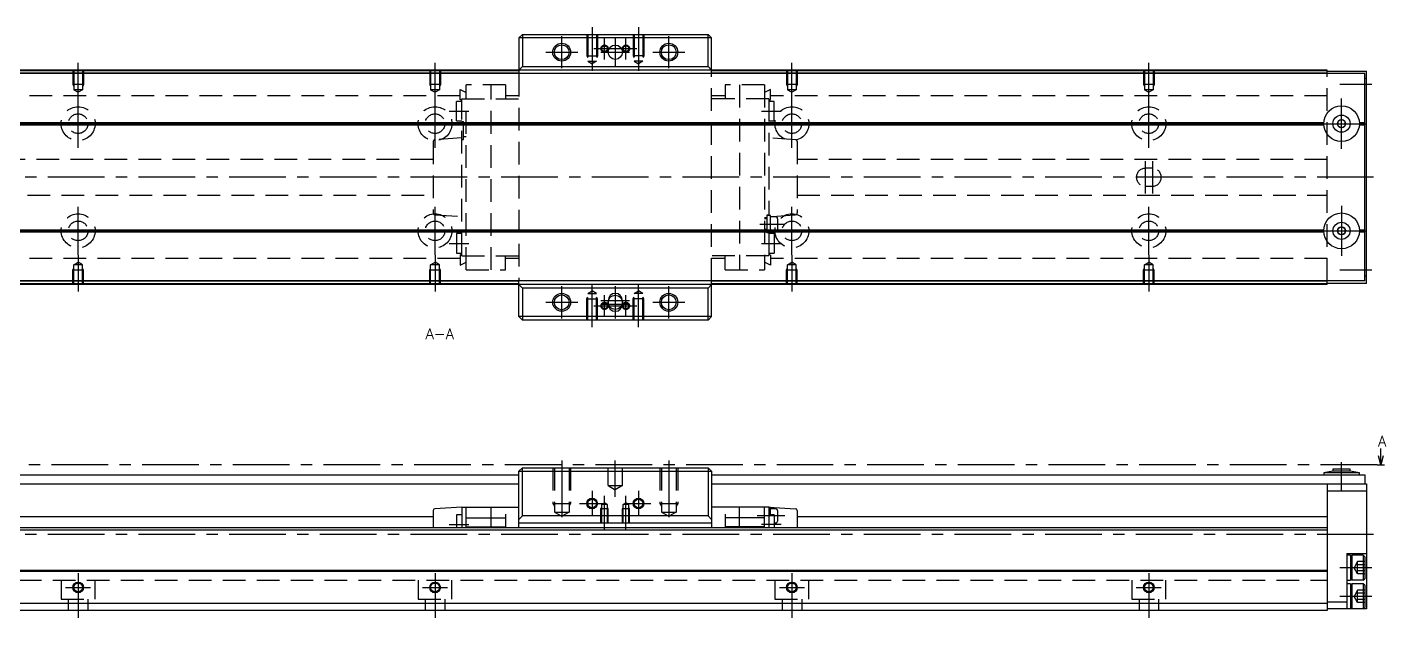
# Model space of a CAD drawing. Extents: x -2 to 751, y -8 to 279.
# Drawn here: x 370.5 to 751.2, y 8 to 173.3 of the extents above; entities that cross this region are included whole.
import ezdxf

# ---------------------------------------------------------------- set-up
doc = ezdxf.new("R2010")
doc.units = 0
doc.header["$LTSCALE"] = 0.5
doc.linetypes.add('CENTER', pattern=[50.8, 31.75, -6.35, 6.35, -6.35])
doc.linetypes.add('DASHED', pattern=[19.05, 12.7, -6.35])
for name, color, linetype in [('MSM_CENTER', 1, 'CENTER'), ('MSM_CONTINUOUS', 7, 'CONTINUOUS'), ('MSM_DASHED', 4, 'DASHED'), ('MSM_NARROW', 5, 'CONTINUOUS'), ('MSM_PART_NUMBER', 7, 'CONTINUOUS')]:
    doc.layers.add(name, color=color, linetype=linetype)
doc.styles.get("Standard").update_dxf_attribs({"font": 'txt.shx', "height": 3, "bigfont": 'bigfont.shx'})

msp = doc.modelspace()

# ---------------------------------------------------------------- linework, layer by layer
at = {"layer": 'MSM_CENTER'}
for p, q in [((528.76, 173.3), (528.76, 161.09)), ((541.76, 173.3), (541.76, 161.09)), ((520.26, 161.8), (520.26, 170.8)), ((532.26, 164.3), (532.26, 170.3)), ((535.26, 170.3), (535.26, 162.3)), ((538.26, 164.3), (538.26, 170.3)), ((550.26, 161.8), (550.26, 170.8)), ((515.76, 166.3), (524.76, 166.3)), ((529.26, 167.3), (541.26, 167.3)), ((531.26, 166.3), (539.26, 166.3)), ((545.76, 166.3), (554.76, 166.3)), ((384.76, 153.09), (384.76, 163.3)), ((484.76, 153.09), (484.76, 163.3)), ((584.76, 153.09), (584.76, 163.3)), ((684.76, 153.09), (684.76, 163.3)), ((747.26, 157.3), (738.26, 157.3)), ((384.76, 139.55), (384.76, 153.05)), ((484.76, 139.55), (484.76, 153.05)), ((584.76, 139.55), (584.76, 153.05)), ((684.76, 139.55), (684.76, 153.05)), ((738.76, 139.3), (738.76, 153.3)), ((488.76, 149.8), (494.26, 149.8)), ((576.26, 149.8), (581.76, 149.8)), ((378.01, 146.3), (391.51, 146.3)), ((478.01, 146.3), (491.51, 146.3)), ((578.01, 146.3), (591.51, 146.3)), ((678.01, 146.3), (691.51, 146.3)), ((731.76, 146.3), (745.76, 146.3)), ((683.76, 135.8), (683.76, 126.8)), ((685.76, 135.8), (685.76, 126.8)), ((747.76, 131.3), (196.26, 131.3)), ((384.76, 109.55), (384.76, 123.05)), ((484.76, 109.55), (484.76, 123.05)), ((584.76, 109.55), (584.76, 123.05)), ((684.76, 109.55), (684.76, 123.05)), ((738.76, 123.3), (738.76, 109.3)), ((575.76, 118.2), (582.76, 118.2)), ((378.01, 116.3), (391.51, 116.3)), ((478.01, 116.3), (491.51, 116.3)), ((578.01, 116.3), (591.51, 116.3)), ((678.01, 116.3), (691.51, 116.3)), ((731.76, 116.3), (745.76, 116.3)), ((488.76, 112.8), (494.26, 112.8)), ((576.26, 112.8), (581.76, 112.8)), ((384.76, 109.51), (384.76, 99.3)), ((484.76, 109.51), (484.76, 99.3)), ((584.76, 109.51), (584.76, 99.3)), ((684.76, 109.51), (684.76, 99.3)), ((747.26, 105.3), (738.26, 105.3)), ((520.26, 91.8), (520.26, 100.8)), ((528.76, 89.3), (528.76, 101.51)), ((535.26, 100.8), (535.26, 91.8)), ((541.76, 89.3), (541.76, 101.51)), ((550.26, 91.8), (550.26, 100.8)), ((515.76, 96.3), (524.76, 96.3)), ((529.26, 95.3), (541.26, 95.3)), ((531.26, 96.8), (539.26, 96.8)), ((531.26, 95.8), (539.26, 95.8)), ((532.26, 92.3), (532.26, 98.3)), ((538.26, 92.3), (538.26, 98.3)), ((545.76, 96.3), (554.76, 96.3)), ((748.76, 50.8), (189.76, 50.8)), ((520.26, 52), (520.26, 34.41)), ((535.26, 41.85), (535.26, 52)), ((550.26, 52), (550.26, 34.41)), ((738.76, 43.5), (738.76, 51.6)), ((528.76, 43.5), (528.76, 36.5)), ((532.26, 32.5), (532.26, 42.15)), ((538.26, 32.5), (538.26, 42.15)), ((541.76, 43.5), (541.76, 36.5)), ((525.26, 40), (532.26, 40)), ((538.26, 40), (545.26, 40)), ((582.76, 36.5), (575.06, 36.5)), ((747.76, 31.3), (196.26, 31.3)), ((488.76, 34.1), (494.26, 34.1)), ((581.76, 34.1), (576.26, 34.1)), ((384.76, 20.5), (384.76, 8)), ((484.76, 20.5), (484.76, 8)), ((584.76, 20.5), (584.76, 8)), ((684.76, 20.5), (684.76, 8)), ((747.26, 22), (738.26, 22)), ((381.26, 16.5), (388.26, 16.5)), ((481.26, 16.5), (488.26, 16.5)), ((581.26, 16.5), (588.26, 16.5)), ((681.26, 16.5), (688.26, 16.5)), ((747.26, 14), (738.26, 14))]:
    msp.add_line(p, q, dxfattribs=at)
at = {"layer": 'MSM_CONTINUOUS'}
for p, q in [((509.26, 171.3), (508.26, 170.3)), ((562.26, 170.3), (508.26, 170.3)), ((508.26, 170.3), (508.26, 160.3)), ((509.26, 171.3), (561.26, 171.3)), ((509.26, 171.3), (509.26, 162.3)), ((562.26, 170.3), (561.26, 171.3)), ((561.26, 162.3), (561.26, 171.3)), ((562.26, 160.3), (562.26, 170.3)), ((745.26, 160.3), (223.26, 160.3)), ((734.76, 161.3), (234.76, 161.3)), ((508.26, 161.1), (234.76, 161.1)), ((508.26, 160.4), (234.76, 160.4)), ((509.26, 162.3), (508.26, 161.3)), ((509.26, 162.3), (561.26, 162.3)), ((562.26, 161.3), (561.26, 162.3)), ((734.76, 161.1), (562.26, 161.1)), ((734.76, 160.4), (562.26, 160.4)), ((734.76, 160.3), (734.76, 161.3)), ((734.76, 161), (745.76, 161)), ((745.26, 102.3), (745.26, 160.3)), ((745.76, 101.6), (745.76, 161)), ((745.26, 159), (745.76, 159)), ((234.75, 146.6), (733.77, 146.6)), ((234.75, 146), (733.77, 146)), ((234.76, 146.3), (733.76, 146.3)), ((738.76, 147.45), (737.76, 146.88)), ((737.76, 146.88), (737.76, 145.72)), ((737.76, 145.72), (738.76, 145.15)), ((739.76, 146.88), (738.76, 147.45)), ((738.76, 145.15), (739.76, 145.72)), ((739.76, 145.72), (739.76, 146.88)), ((743.75, 146.6), (745.26, 146.6)), ((743.75, 146), (745.26, 146)), ((743.76, 146.3), (745.26, 146.3)), ((234.75, 116.6), (733.77, 116.6)), ((234.75, 116), (733.77, 116)), ((234.76, 116.3), (733.76, 116.3)), ((738.76, 117.45), (737.76, 116.88)), ((737.76, 116.88), (737.76, 115.72)), ((737.76, 115.72), (738.76, 115.15)), ((739.76, 116.88), (738.76, 117.45)), ((738.76, 115.15), (739.76, 115.72)), ((739.76, 115.72), (739.76, 116.88)), ((743.75, 116.6), (745.26, 116.6)), ((743.75, 116), (745.26, 116)), ((743.76, 116.3), (745.26, 116.3)), ((745.76, 103.6), (745.26, 103.6)), ((745.26, 102.3), (223.26, 102.3)), ((508.26, 102.2), (234.76, 102.2)), ((508.26, 101.5), (234.76, 101.5)), ((734.76, 101.3), (234.76, 101.3)), ((508.26, 92.3), (508.26, 102.3)), ((508.26, 101.3), (509.26, 100.3)), ((561.26, 100.3), (509.26, 100.3)), ((509.26, 100.3), (509.26, 91.3)), ((561.26, 100.3), (562.26, 101.3)), ((561.26, 91.3), (561.26, 100.3)), ((562.26, 92.3), (562.26, 102.3)), ((734.76, 102.2), (562.26, 102.2)), ((734.76, 101.5), (562.26, 101.5)), ((734.76, 101.3), (734.76, 102.3)), ((745.76, 101.6), (734.76, 101.6)), ((533.26, 96.8), (533.26, 95.8)), ((537.26, 95.8), (537.26, 96.8)), ((508.26, 92.3), (509.26, 91.3)), ((562.26, 92.3), (508.26, 92.3)), ((561.26, 91.3), (562.26, 92.3)), ((561.26, 91.3), (509.26, 91.3)), ((749.76, 50.8), (749.09, 53.3)), ((749.76, 50.8), (749.76, 55.37)), ((750.43, 53.3), (749.76, 50.8)), ((509.26, 50), (508.26, 49)), ((509.26, 50), (561.26, 50)), ((509.26, 36.5), (509.26, 50)), ((561.26, 50), (562.26, 49)), ((561.26, 50), (561.26, 36.5)), ((741.16, 49.6), (736.36, 49.6)), ((736.36, 49.6), (736.36, 49)), ((741.16, 49), (741.16, 49.6)), ((748.76, 50.8), (750.76, 50.8)), ((223.26, 48), (508.26, 48)), ((508.26, 33.2), (508.26, 49)), ((508.26, 49), (562.26, 49)), ((562.26, 49), (562.26, 33.2)), ((562.26, 48), (745.26, 48)), ((736.36, 49), (733.76, 48.6)), ((743.76, 48.6), (733.76, 48.6)), ((733.76, 48.6), (733.76, 48)), ((741.16, 49), (736.36, 49)), ((743.76, 48.6), (741.16, 49)), ((743.76, 48), (743.76, 48.6)), ((745.26, 48), (745.26, 45.5)), ((222.76, 45.5), (508.26, 45.5)), ((562.26, 45.5), (745.76, 45.5)), ((734.76, 45.5), (734.76, 10)), ((734.76, 43.5), (745.76, 43.5)), ((745.76, 45.5), (745.76, 10.5)), ((492.26, 39), (484.73, 38.53)), ((492.26, 39), (508.26, 39)), ((492.26, 39), (492.26, 33.2)), ((493.46, 33.2), (493.46, 39)), ((500.46, 33.2), (500.46, 39)), ((578.26, 39), (562.26, 39)), ((570.06, 33.2), (570.06, 39)), ((577.06, 33.2), (577.06, 39)), ((578.26, 39), (585.79, 38.53)), ((578.26, 39), (578.26, 33.2)), ((578.76, 38.9), (578.26, 38.9)), ((578.76, 36.85), (578.76, 38.9)), ((580.26, 38.5), (578.76, 38.5)), ((484.26, 36.3), (241.56, 36.3)), ((484.26, 38.03), (484.26, 33.2)), ((492.26, 36.85), (490.76, 36.85)), ((490.76, 36.85), (490.76, 33.2)), ((493.46, 36), (504.46, 36)), ((504.46, 37), (504.46, 33.2)), ((508.26, 35.5), (509.26, 36.5)), ((562.26, 34.5), (508.26, 34.5)), ((561.26, 36.5), (509.26, 36.5)), ((561.26, 36.5), (562.26, 35.5)), ((566.06, 37), (566.06, 33.2)), ((577.06, 36), (566.06, 36)), ((579.76, 36.85), (578.26, 36.85)), ((579.76, 36.85), (579.76, 33.2)), ((580.26, 34.5), (579.76, 34.5)), ((580.76, 38), (580.76, 35)), ((586.26, 38.03), (586.26, 33.2)), ((734.76, 36.3), (586.26, 36.3)), ((734.76, 33.2), (234.76, 33.2)), ((734.76, 32.5), (234.76, 32.5)), ((493.46, 33.5), (504.46, 33.5)), ((577.06, 33.5), (566.06, 33.5)), ((740.26, 26), (740.26, 10.5)), ((740.26, 26), (745.76, 26)), ((741.26, 25.5), (740.26, 25.5)), ((741.26, 25.1), (741.66, 25.5)), ((741.26, 25.5), (741.26, 18.5)), ((741.66, 25.5), (741.66, 18.5)), ((744.86, 25.5), (741.66, 25.5)), ((745.26, 25.1), (744.86, 25.5)), ((744.86, 25.5), (744.86, 18.5)), ((745.26, 25.1), (745.26, 18.9)), ((734.76, 21.2), (234.76, 21.2)), ((734.76, 21), (234.76, 21)), ((740.26, 18.5), (741.26, 18.5)), ((741.26, 17.5), (740.26, 17.5)), ((741.66, 18.5), (741.26, 18.9)), ((741.26, 17.5), (741.26, 10.5)), ((741.26, 17.1), (741.66, 17.5)), ((744.86, 18.5), (741.66, 18.5)), ((741.66, 17.5), (741.66, 10.5)), ((744.86, 17.5), (741.66, 17.5)), ((744.86, 18.5), (745.26, 18.9)), ((744.86, 17.5), (744.86, 10.5)), ((745.26, 17.1), (744.86, 17.5)), ((745.26, 17.1), (745.26, 10.9)), ((734.76, 12), (234.76, 12)), ((734.76, 12.5), (740.26, 12.5)), ((734.76, 10), (234.76, 10)), ((745.76, 10.5), (734.76, 10.5)), ((741.66, 10.5), (741.26, 10.9)), ((744.86, 10.5), (745.26, 10.9))]:
    msp.add_line(p, q, dxfattribs=at)
for centre, radius in [((520.26, 166.3), 2.07), ((535.26, 166.3), 2), ((550.26, 166.3), 2.07), ((738.76, 146.3), 5), ((738.76, 146.3), 2.4), ((738.76, 146.3), 1.15), ((738.76, 116.3), 5), ((738.76, 116.3), 2.4), ((738.76, 116.3), 1.15), ((520.26, 96.3), 2.07), ((535.26, 96.3), 2), ((550.26, 96.3), 2.07), ((528.76, 40), 1.23), ((541.76, 40), 1.23), ((384.76, 16.5), 1.23), ((484.76, 16.5), 1.23), ((584.76, 16.5), 1.23), ((684.76, 16.5), 1.23)]:
    msp.add_circle(centre, radius, dxfattribs=at)
for centre, radius, start, end in [((535.26, 96.8), 2, 0, 180), ((535.26, 95.8), 2, 180, 0), ((484.76, 38.03), 0.5, 93.5763, 180), ((580.26, 38), 0.5, 0, 90), ((585.76, 38.03), 0.5, 0, 86.4237), ((580.26, 35), 0.5, 270, 0)]:
    msp.add_arc(centre, radius, start, end, dxfattribs=at)
at = {"layer": 'MSM_DASHED'}
for p, q in [((527.26, 171.3), (527.26, 165.3)), ((527.53, 171.3), (527.53, 163.8)), ((529.99, 171.3), (529.99, 163.8)), ((530.26, 171.3), (530.26, 165.3)), ((540.26, 171.3), (540.26, 165.3)), ((540.53, 171.3), (540.53, 163.8)), ((542.99, 171.3), (542.99, 163.8)), ((543.26, 171.3), (543.26, 165.3)), ((527.26, 165.3), (530.26, 165.3)), ((527.26, 165.3), (527.53, 164.83)), ((527.53, 163.8), (528.76, 163.09)), ((527.53, 163.8), (529.99, 163.8)), ((529.99, 163.8), (528.76, 163.09)), ((530.26, 165.3), (529.99, 164.83)), ((543.26, 165.3), (540.26, 165.3)), ((540.26, 165.3), (540.53, 164.83)), ((540.53, 163.8), (541.76, 163.09)), ((542.99, 163.8), (540.53, 163.8)), ((542.99, 163.8), (541.76, 163.09)), ((543.26, 165.3), (542.99, 164.83)), ((383.26, 161.3), (383.26, 157.3)), ((383.53, 161.3), (383.53, 155.8)), ((385.99, 161.3), (385.99, 155.8)), ((386.26, 161.3), (386.26, 157.3)), ((483.26, 161.3), (483.26, 157.3)), ((483.53, 161.3), (483.53, 155.8)), ((485.99, 161.3), (485.99, 155.8)), ((486.26, 161.3), (486.26, 157.3)), ((508.26, 160.3), (508.26, 102.3)), ((562.26, 102.3), (562.26, 160.3)), ((583.26, 161.3), (583.26, 157.3)), ((583.53, 161.3), (583.53, 155.8)), ((585.99, 161.3), (585.99, 155.8)), ((586.26, 161.3), (586.26, 157.3)), ((683.26, 161.3), (683.26, 157.3)), ((683.53, 161.3), (683.53, 155.8)), ((685.99, 161.3), (685.99, 155.8)), ((686.26, 161.3), (686.26, 157.3)), ((734.76, 102.3), (734.76, 160.3)), ((386.26, 157.3), (383.26, 157.3)), ((383.26, 157.3), (383.53, 156.83)), ((386.26, 157.3), (385.99, 156.83)), ((486.26, 157.3), (483.26, 157.3)), ((483.26, 157.3), (483.53, 156.83)), ((486.26, 157.3), (485.99, 156.83)), ((493.46, 105.4), (493.46, 157.2)), ((504.46, 157.2), (493.46, 157.2)), ((500.46, 105.4), (500.46, 157.2)), ((504.46, 157.2), (504.46, 153.25)), ((577.06, 157.2), (566.06, 157.2)), ((566.06, 157.2), (566.06, 153.25)), ((570.06, 157.2), (570.06, 105.4)), ((577.06, 157.2), (577.06, 105.4)), ((583.26, 157.3), (583.53, 156.83)), ((586.26, 157.3), (583.26, 157.3)), ((586.26, 157.3), (585.99, 156.83)), ((683.26, 157.3), (683.53, 156.83)), ((686.26, 157.3), (683.26, 157.3)), ((686.26, 157.3), (685.99, 156.83)), ((491.76, 154.05), (234.76, 154.05)), ((383.53, 155.8), (384.76, 155.09)), ((385.99, 155.8), (383.53, 155.8)), ((385.99, 155.8), (384.76, 155.09)), ((483.53, 155.8), (484.76, 155.09)), ((485.99, 155.8), (483.53, 155.8)), ((485.99, 155.8), (484.76, 155.09)), ((490.76, 147.05), (490.76, 152.55)), ((492.26, 152.55), (490.76, 152.55)), ((491.76, 155.89), (493.46, 155.04)), ((491.76, 153.1), (491.76, 155.89)), ((492.26, 152.8), (491.76, 153.1)), ((492.26, 153.25), (508.26, 153.25)), ((492.26, 109.35), (492.26, 153.25)), ((508.26, 154.05), (504.46, 154.05)), ((566.06, 154.05), (562.26, 154.05)), ((578.26, 153.25), (562.26, 153.25)), ((578.76, 155.89), (577.06, 155.04)), ((578.26, 153.25), (578.26, 120.6)), ((578.26, 152.8), (578.76, 153.1)), ((579.76, 152.55), (578.26, 152.55)), ((578.76, 153.1), (578.76, 155.89)), ((734.76, 154.05), (578.76, 154.05)), ((579.76, 147.05), (579.76, 152.55)), ((585.99, 155.8), (583.53, 155.8)), ((583.53, 155.8), (584.76, 155.09)), ((585.99, 155.8), (584.76, 155.09)), ((685.99, 155.8), (683.53, 155.8)), ((683.53, 155.8), (684.76, 155.09)), ((685.99, 155.8), (684.76, 155.09)), ((490.76, 147.05), (492.26, 147.05)), ((492.26, 146.9), (492.76, 146.9)), ((492.76, 141.9), (492.76, 146.9)), ((492.76, 146.1), (493.46, 146.1)), ((578.26, 147.05), (579.76, 147.05)), ((484.26, 141.29), (484.26, 121.31)), ((492.26, 142.3), (484.73, 141.79)), ((492.26, 141.9), (492.76, 141.9)), ((492.76, 142.7), (493.46, 142.7)), ((585.79, 141.79), (578.26, 142.3)), ((586.26, 141.29), (586.26, 121.31)), ((484.26, 136.3), (246.76, 136.3)), ((734.76, 136.3), (586.26, 136.3)), ((685.76, 133.8), (683.76, 133.8)), ((246.76, 126.3), (484.26, 126.3)), ((586.26, 126.3), (734.76, 126.3)), ((683.76, 128.8), (685.76, 128.8)), ((484.73, 120.81), (492.26, 120.3)), ((577.76, 119.9), (577.06, 119.9)), ((577.76, 119.7), (577.06, 119.7)), ((577.76, 120.7), (577.76, 115.7)), ((578.26, 120.7), (577.76, 120.7)), ((578.76, 120.6), (577.76, 120.6)), ((578.76, 115.8), (578.76, 120.6)), ((578.76, 120.31), (579.26, 120.31)), ((580.26, 120.2), (578.76, 120.2)), ((579.26, 120.31), (585.8, 120.81)), ((580.76, 119.7), (580.76, 116.7)), ((490.76, 115.55), (490.76, 110.05)), ((492.26, 115.55), (490.76, 115.55)), ((577.76, 116.7), (577.06, 116.7)), ((577.76, 116.5), (577.06, 116.5)), ((577.76, 115.8), (578.76, 115.8)), ((578.26, 115.7), (577.76, 115.7)), ((578.26, 115.8), (578.26, 109.35)), ((579.76, 115.55), (578.26, 115.55)), ((580.26, 116.2), (578.76, 116.2)), ((579.76, 115.55), (579.76, 110.05)), ((491.76, 108.55), (234.76, 108.55)), ((383.53, 106.8), (384.76, 107.51)), ((383.53, 101.3), (383.53, 106.8)), ((385.99, 106.8), (383.53, 106.8)), ((385.99, 106.8), (384.76, 107.51)), ((385.99, 101.3), (385.99, 106.8)), ((483.53, 106.8), (484.76, 107.51)), ((483.53, 101.3), (483.53, 106.8)), ((485.99, 106.8), (483.53, 106.8)), ((485.99, 106.8), (484.76, 107.51)), ((485.99, 101.3), (485.99, 106.8)), ((490.76, 110.05), (492.26, 110.05)), ((492.26, 109.8), (491.76, 109.5)), ((491.76, 109.5), (491.76, 106.71)), ((491.76, 106.71), (493.46, 107.56)), ((492.26, 109.35), (508.26, 109.35)), ((504.46, 105.4), (504.46, 109.35)), ((508.26, 108.55), (504.46, 108.55)), ((578.26, 109.35), (562.26, 109.35)), ((566.06, 108.55), (562.26, 108.55)), ((566.06, 105.4), (566.06, 109.35)), ((578.76, 106.71), (577.06, 107.56)), ((578.26, 110.05), (579.76, 110.05)), ((578.26, 109.8), (578.76, 109.5)), ((578.76, 109.5), (578.76, 106.71)), ((734.76, 108.55), (578.76, 108.55)), ((583.53, 106.8), (584.76, 107.51)), ((583.53, 101.3), (583.53, 106.8)), ((585.99, 106.8), (583.53, 106.8)), ((585.99, 106.8), (584.76, 107.51)), ((585.99, 101.3), (585.99, 106.8)), ((683.53, 106.8), (684.76, 107.51)), ((683.53, 101.3), (683.53, 106.8)), ((685.99, 106.8), (683.53, 106.8)), ((685.99, 106.8), (684.76, 107.51)), ((685.99, 101.3), (685.99, 106.8)), ((383.26, 105.3), (383.53, 105.77)), ((383.26, 101.3), (383.26, 105.3)), ((386.26, 105.3), (383.26, 105.3)), ((386.26, 105.3), (385.99, 105.77)), ((386.26, 101.3), (386.26, 105.3)), ((483.26, 105.3), (483.53, 105.77)), ((483.26, 101.3), (483.26, 105.3)), ((486.26, 105.3), (483.26, 105.3)), ((486.26, 105.3), (485.99, 105.77)), ((486.26, 101.3), (486.26, 105.3)), ((493.46, 105.4), (504.46, 105.4)), ((566.06, 105.4), (577.06, 105.4)), ((583.26, 105.3), (583.53, 105.77)), ((583.26, 101.3), (583.26, 105.3)), ((586.26, 105.3), (583.26, 105.3)), ((586.26, 105.3), (585.99, 105.77)), ((586.26, 101.3), (586.26, 105.3)), ((683.26, 105.3), (683.53, 105.77)), ((683.26, 101.3), (683.26, 105.3)), ((686.26, 105.3), (683.26, 105.3)), ((686.26, 105.3), (685.99, 105.77)), ((686.26, 101.3), (686.26, 105.3)), ((527.53, 98.8), (528.76, 99.51)), ((529.99, 98.8), (528.76, 99.51)), ((540.53, 98.8), (541.76, 99.51)), ((542.99, 98.8), (541.76, 99.51)), ((527.26, 97.3), (527.53, 97.77)), ((527.26, 91.3), (527.26, 97.3)), ((527.26, 97.3), (530.26, 97.3)), ((527.53, 91.3), (527.53, 98.8)), ((527.53, 98.8), (529.99, 98.8)), ((529.99, 91.3), (529.99, 98.8)), ((530.26, 97.3), (529.99, 97.77)), ((530.26, 91.3), (530.26, 97.3)), ((540.26, 97.3), (540.53, 97.77)), ((540.26, 91.3), (540.26, 97.3)), ((543.26, 97.3), (540.26, 97.3)), ((540.53, 91.3), (540.53, 98.8)), ((542.99, 98.8), (540.53, 98.8)), ((542.99, 91.3), (542.99, 98.8)), ((543.26, 97.3), (542.99, 97.77)), ((543.26, 91.3), (543.26, 97.3)), ((517.76, 50), (517.76, 40)), ((518.19, 50), (518.19, 37.6)), ((522.33, 50), (522.33, 37.6)), ((522.76, 50), (522.76, 40)), ((533.26, 45), (533.26, 50)), ((537.26, 45), (537.26, 50)), ((547.76, 50), (547.76, 40)), ((548.19, 50), (548.19, 37.6)), ((552.33, 50), (552.33, 37.6)), ((552.76, 50), (552.76, 40)), ((533.26, 45), (537.26, 45)), ((533.26, 45), (535.26, 43.85)), ((537.26, 45), (535.26, 43.85)), ((517.76, 40), (522.76, 40)), ((517.76, 40), (518.19, 39.25)), ((522.76, 40), (522.33, 39.25)), ((531.26, 38.5), (531.48, 38.87)), ((531.26, 34.5), (531.26, 38.5)), ((533.26, 38.5), (531.26, 38.5)), ((531.48, 39.7), (532.26, 40.15)), ((531.48, 34.5), (531.48, 39.7)), ((533.04, 39.7), (531.48, 39.7)), ((533.04, 39.7), (532.26, 40.15)), ((533.04, 34.5), (533.04, 39.7)), ((533.26, 38.5), (533.04, 38.87)), ((533.26, 34.5), (533.26, 38.5)), ((537.26, 38.5), (537.48, 38.87)), ((537.26, 34.5), (537.26, 38.5)), ((539.26, 38.5), (537.26, 38.5)), ((537.48, 39.7), (538.26, 40.15)), ((537.48, 34.5), (537.48, 39.7)), ((539.04, 39.7), (537.48, 39.7)), ((539.04, 39.7), (538.26, 40.15)), ((539.04, 34.5), (539.04, 39.7)), ((539.26, 38.5), (539.04, 38.87)), ((539.26, 34.5), (539.26, 38.5)), ((547.76, 40), (552.76, 40)), ((547.76, 40), (548.19, 39.25)), ((552.76, 40), (552.33, 39.25)), ((518.19, 37.6), (522.33, 37.6)), ((518.19, 37.6), (520.26, 36.41)), ((522.33, 37.6), (520.26, 36.41)), ((548.19, 37.6), (552.33, 37.6)), ((548.19, 37.6), (550.26, 36.41)), ((552.33, 37.6), (550.26, 36.41)), ((743.26, 23.73), (742.26, 22)), ((743.26, 20.27), (743.26, 23.73)), ((745.26, 23.73), (743.26, 23.73)), ((745.26, 22.87), (743.26, 22.87)), ((743.26, 20.27), (742.26, 22)), ((745.26, 21.13), (743.26, 21.13)), ((745.26, 20.27), (743.26, 20.27)), ((234.76, 18.5), (734.76, 18.5)), ((380.01, 18.5), (380.01, 13.2)), ((389.51, 13.2), (389.51, 18.5)), ((480.01, 18.5), (480.01, 13.2)), ((489.51, 13.2), (489.51, 18.5)), ((580.01, 18.5), (580.01, 13.2)), ((589.51, 13.2), (589.51, 18.5)), ((680.01, 18.5), (680.01, 13.2)), ((689.51, 13.2), (689.51, 18.5)), ((743.26, 15.73), (742.26, 14)), ((743.26, 12.27), (743.26, 15.73)), ((745.26, 15.73), (743.26, 15.73)), ((380.01, 13.2), (389.51, 13.2)), ((382.01, 13.2), (382.01, 10)), ((387.51, 13.2), (387.51, 10)), ((480.01, 13.2), (489.51, 13.2)), ((482.01, 13.2), (482.01, 10)), ((487.51, 13.2), (487.51, 10)), ((580.01, 13.2), (589.51, 13.2)), ((582.01, 13.2), (582.01, 10)), ((587.51, 13.2), (587.51, 10)), ((680.01, 13.2), (689.51, 13.2)), ((682.01, 13.2), (682.01, 10)), ((687.51, 13.2), (687.51, 10)), ((743.26, 12.27), (742.26, 14)), ((745.26, 14.87), (743.26, 14.87)), ((745.26, 13.13), (743.26, 13.13)), ((745.26, 12.27), (743.26, 12.27))]:
    msp.add_line(p, q, dxfattribs=at)
for centre, radius in [((532.26, 167.3), 1), ((532.26, 167.3), 0.783), ((538.26, 167.3), 1), ((538.26, 167.3), 0.783), ((384.76, 146.3), 4.75), ((384.76, 146.3), 2.75), ((484.76, 146.3), 4.75), ((484.76, 146.3), 2.75), ((584.76, 146.3), 4.75), ((584.76, 146.3), 2.75), ((684.76, 146.3), 4.75), ((684.76, 146.3), 2.75), ((384.76, 116.3), 4.75), ((384.76, 116.3), 2.75), ((484.76, 116.3), 4.75), ((484.76, 116.3), 2.75), ((584.76, 116.3), 4.75), ((584.76, 116.3), 2.75), ((684.76, 116.3), 4.75), ((684.76, 116.3), 2.75), ((532.26, 95.3), 1), ((532.26, 95.3), 0.783), ((538.26, 95.3), 1), ((538.26, 95.3), 0.783)]:
    msp.add_circle(centre, radius, dxfattribs=at)
for centre, radius, start, end in [((484.76, 141.29), 0.5, 93.8591, 180), ((585.76, 141.29), 0.5, 0, 86.1409), ((683.76, 131.3), 2.5, 90, 270), ((685.76, 131.3), 2.5, 270, 90), ((484.76, 121.31), 0.5, 180, 266.1409), ((580.26, 119.7), 0.5, 0, 90), ((585.76, 121.31), 0.5, 274.3825, 0), ((580.26, 116.7), 0.5, 270, 0)]:
    msp.add_arc(centre, radius, start, end, dxfattribs=at)
at = {"layer": 'MSM_NARROW'}
for centre, radius in [((520.26, 166.3), 2.5), ((550.26, 166.3), 2.5), ((520.26, 96.3), 2.5), ((550.26, 96.3), 2.5), ((528.76, 40), 1.5), ((541.76, 40), 1.5), ((384.76, 16.5), 1.5), ((484.76, 16.5), 1.5), ((584.76, 16.5), 1.5), ((684.76, 16.5), 1.5)]:
    msp.add_circle(centre, radius, dxfattribs=at)

# ---------------------------------------------------------------- texts
at = {"layer": 'MSM_PART_NUMBER'}
for s, p in [('A-A', (482.1, 85.99)), ('A', (748.98, 55.94))]:
    msp.add_text(s, height=3, dxfattribs=at).set_placement(p)

doc.saveas('drawing.dxf')
